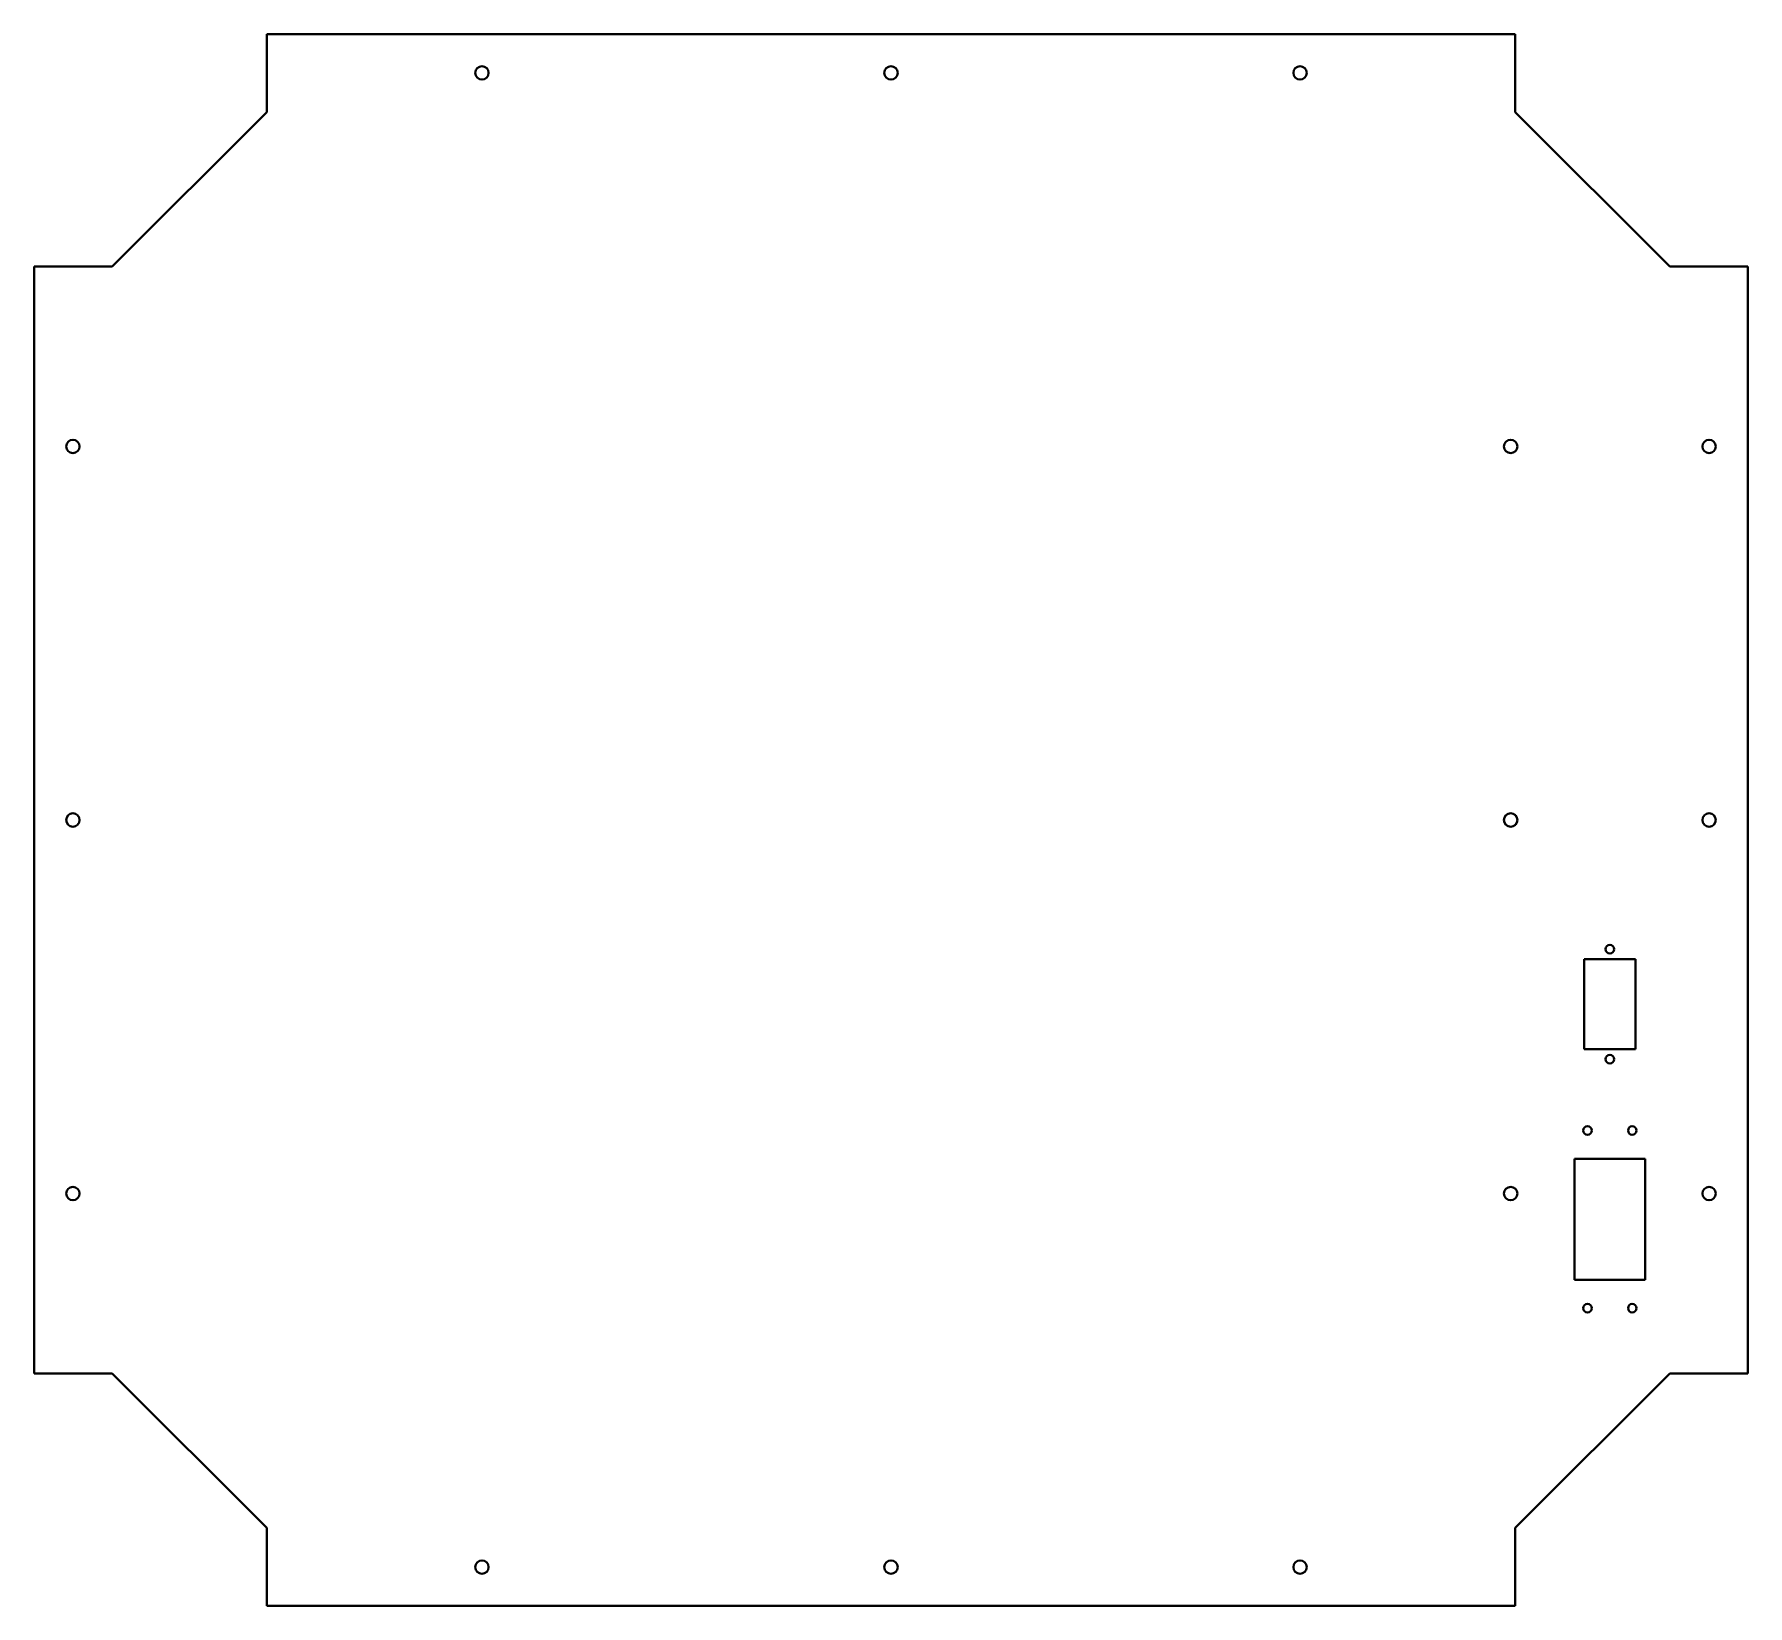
# Model space of a CAD drawing. Header units: millimetres. Extents: x 438 to 1102, y -305 to 305.
import ezdxf

# ---------------------------------------------------------------- set-up
doc = ezdxf.new("R2010")
doc.units = ezdxf.units.MM
doc.header["$MEASUREMENT"] = 0
doc.layers.add('ModelSketch_Visible', color=7, linetype='Continuous', lineweight=40)

msp = doc.modelspace()

# ---------------------------------------------------------------- linework, layer by layer
at = {"layer": 'ModelSketch_Visible'}
for p, q in [((527.7, 305), (527.7, 274.8)), ((527.7, 305), (1012.3, 305)), ((527.7, 305), (527.7, 274.8)), ((527.7, 305), (1012.3, 305)), ((1012.3, 305), (1012.3, 274.8)), ((1012.3, 305), (1012.3, 274.8)), ((527.7, 274.8), (467.7, 214.8)), ((527.7, 274.8), (467.7, 214.8)), ((1012.3, 274.8), (1072.3, 214.8)), ((1012.3, 274.8), (1072.3, 214.8)), ((437.5, 214.8), (437.5, -214.8)), ((437.5, 214.8), (437.5, -214.8)), ((467.7, 214.8), (437.5, 214.8)), ((467.7, 214.8), (437.5, 214.8)), ((1072.3, 214.8), (1102.5, 214.8)), ((1072.3, 214.8), (1102.5, 214.8)), ((1102.5, 214.8), (1102.5, -214.8)), ((1102.5, 214.8), (1102.5, -214.8)), ((1039, -89), (1039, -54)), ((1059, -54), (1039, -54)), ((1039, -89), (1039, -54)), ((1059, -54), (1039, -54)), ((1059, -89), (1059, -54)), ((1059, -89), (1059, -54)), ((1059, -89), (1039, -89)), ((1059, -89), (1039, -89)), ((1062.75, -131.5), (1035.25, -131.5)), ((1035.25, -178.5), (1035.25, -131.5)), ((1062.75, -131.5), (1035.25, -131.5)), ((1035.25, -178.5), (1035.25, -131.5)), ((1062.75, -178.5), (1062.75, -131.5)), ((1062.75, -178.5), (1062.75, -131.5)), ((1062.75, -178.5), (1035.25, -178.5)), ((1062.75, -178.5), (1035.25, -178.5)), ((467.7, -214.8), (437.5, -214.8)), ((467.7, -214.8), (437.5, -214.8)), ((527.7, -274.8), (467.7, -214.8)), ((527.7, -274.8), (467.7, -214.8)), ((1012.3, -274.8), (1072.3, -214.8)), ((1012.3, -274.8), (1072.3, -214.8)), ((1072.3, -214.8), (1102.5, -214.8)), ((1072.3, -214.8), (1102.5, -214.8)), ((527.7, -305), (527.7, -274.8)), ((527.7, -305), (527.7, -274.8)), ((1012.3, -305), (1012.3, -274.8)), ((1012.3, -305), (1012.3, -274.8)), ((527.7, -305), (1012.3, -305)), ((527.7, -305), (1012.3, -305))]:
    msp.add_line(p, q, dxfattribs=at)
for centre, radius in [((611.25, 290), 2.6), ((611.25, 290), 2.6), ((770, 290), 2.6), ((770, 290), 2.6), ((928.75, 290), 2.6), ((928.75, 290), 2.6), ((452.5, 145), 2.6), ((452.5, 145), 2.6), ((1010.5, 145), 2.6), ((1010.5, 145), 2.6), ((1087.5, 145), 2.6), ((1087.5, 145), 2.6), ((452.5, 0), 2.6), ((452.5, 0), 2.6), ((1010.5, 0), 2.6), ((1010.5, 0), 2.6), ((1087.5, 0), 2.6), ((1087.5, 0), 2.6), ((1049, -50.15), 1.65), ((1049, -50.15), 1.65), ((1049, -92.85), 1.65), ((1049, -92.85), 1.65), ((1040.3, -120.5), 1.65), ((1040.3, -120.5), 1.65), ((1057.7, -120.5), 1.65), ((1057.7, -120.5), 1.65), ((452.5, -145), 2.6), ((452.5, -145), 2.6), ((1010.5, -145), 2.6), ((1010.5, -145), 2.6), ((1087.5, -145), 2.6), ((1087.5, -145), 2.6), ((1040.3, -189.5), 1.65), ((1040.3, -189.5), 1.65), ((1057.7, -189.5), 1.65), ((1057.7, -189.5), 1.65), ((611.25, -290), 2.6), ((611.25, -290), 2.6), ((770, -290), 2.6), ((770, -290), 2.6), ((928.75, -290), 2.6), ((928.75, -290), 2.6)]:
    msp.add_circle(centre, radius, dxfattribs=at)

doc.saveas('drawing.dxf')
